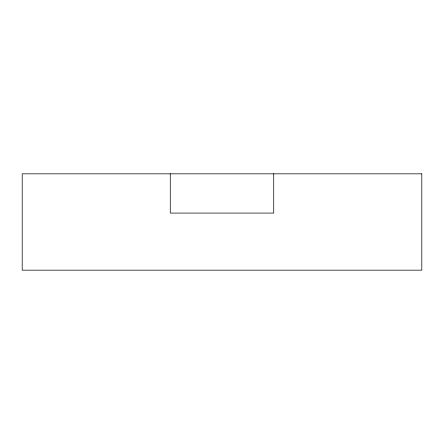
<?xml version="1.0" encoding="UTF-8"?>
<svg xmlns="http://www.w3.org/2000/svg" width="444" height="444" viewBox="0 0 444 444"><rect width="100%" height="100%" fill="white"/><g stroke="black" fill="none" stroke-linecap="round" stroke-linejoin="round"><path stroke-width="0.67" d="M273.732 173.832L273.732 213.081L170.268 213.081L170.268 173.832M421.8 173.832L22.2 173.832L22.2 270.168L421.8 270.168L421.8 173.832"/></g></svg>
